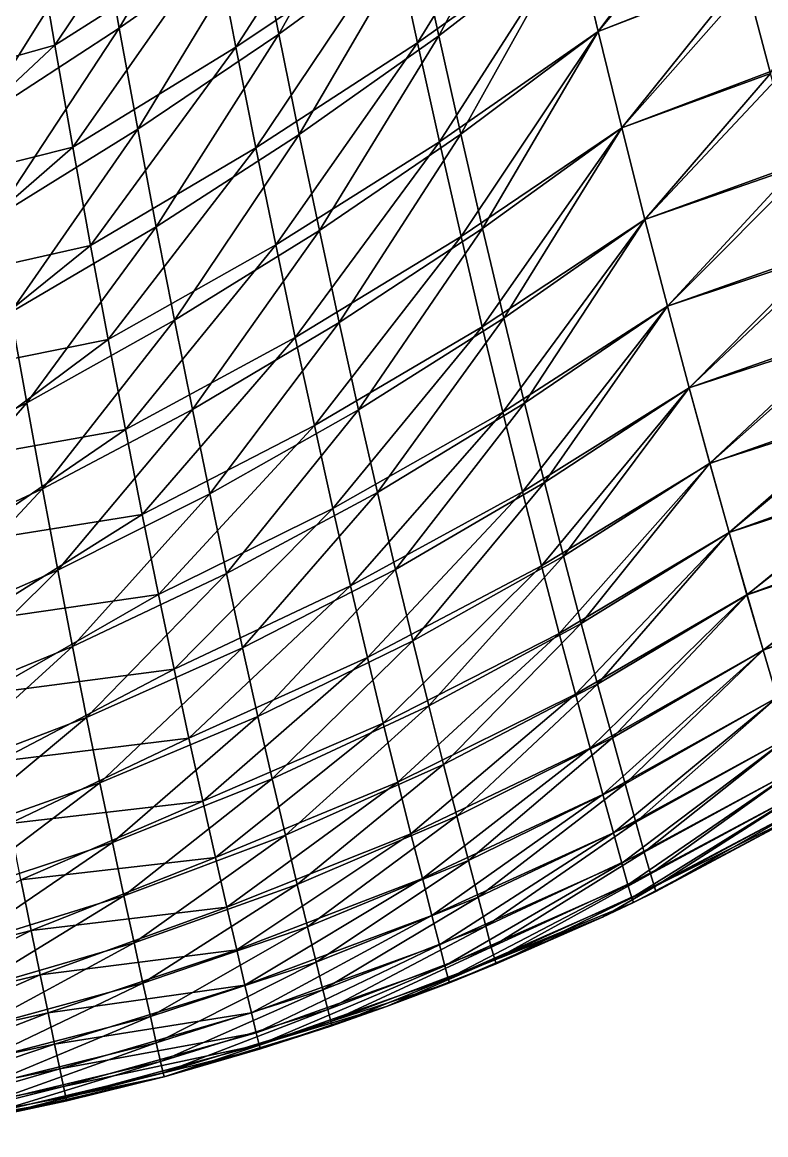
# Model space of a CAD drawing. Header units: metres. Extents: x 0 to 2.08, y -0.12 to 5.68.
# Drawn here: x 1.9728 to 2.0103, y -0.1185 to -0.0625 of the extents above; entities that cross this region are included whole.
import ezdxf

# ---------------------------------------------------------------- set-up
doc = ezdxf.new("R2010")
doc.units = ezdxf.units.M
doc.header["$LTSCALE"] = 65.185185
for name, color, linetype in [('21', 7, 'CONTINUOUS'), ('54', 7, 'CONTINUOUS'), ('55', 7, 'CONTINUOUS')]:
    doc.layers.add(name, color=color, linetype=linetype)

msp = doc.modelspace()

# ---------------------------------------------------------------- linework, layer by layer
at = {"layer": '21', "color": 2, "linetype": 'CONTINUOUS'}
for points in [[(2.012538, -0.102093, -3.221316), (2.004742, -0.106264, -0.051317), (2.003606, -0.106818, -3.221316), (2.012538, -0.102093, -3.221316)], [(2.012539, -0.102093, -0.051317), (2.004742, -0.106264, -0.051317), (2.012538, -0.102093, -3.221316), (2.012539, -0.102093, -0.051317)], [(2.004742, -0.106264, -0.051317), (2.002046, -0.107557, -0.051317), (2.003606, -0.106818, -3.221316), (2.004742, -0.106264, -0.051317)], [(2.003606, -0.106818, -3.221316), (2.002046, -0.107557, -0.051317), (2.002046, -0.107557, -3.221316), (2.003606, -0.106818, -3.221316)], [(2.002046, -0.107557, -3.221316), (1.996689, -0.109915, -0.051317), (1.994345, -0.110861, -3.221316), (2.002046, -0.107557, -3.221316)], [(2.002046, -0.107557, -0.051317), (1.996689, -0.109915, -0.051317), (2.002046, -0.107557, -3.221316), (2.002046, -0.107557, -0.051317)], [(1.996689, -0.109915, -0.051317), (1.991166, -0.112063, -0.051317), (1.994345, -0.110861, -3.221316), (1.996689, -0.109915, -0.051317)], [(1.994345, -0.110861, -3.221316), (1.991166, -0.112063, -0.051317), (1.991166, -0.112063, -3.221316), (1.994345, -0.110861, -3.221316)], [(1.991166, -0.112063, -3.221316), (1.988414, -0.113031, -0.051317), (1.984808, -0.1142, -3.221316), (1.991166, -0.112063, -3.221316)], [(1.991166, -0.112063, -0.051317), (1.988414, -0.113031, -0.051317), (1.991166, -0.112063, -3.221316), (1.991166, -0.112063, -0.051317)], [(1.988414, -0.113031, -0.051317), (1.979953, -0.115599, -0.051317), (1.984808, -0.1142, -3.221316), (1.988414, -0.113031, -0.051317)], [(1.984808, -0.1142, -3.221316), (1.979953, -0.115599, -0.051317), (1.979935, -0.115604, -3.221316), (1.984808, -0.1142, -3.221316)], [(1.979953, -0.115599, -0.051317), (1.971343, -0.117607, -0.051317), (1.979935, -0.115604, -3.221316), (1.979953, -0.115599, -0.051317)], [(1.979935, -0.115604, -3.221316), (1.971343, -0.117607, -0.051317), (1.975048, -0.116816, -3.221316), (1.979935, -0.115604, -3.221316)], [(1.975048, -0.116816, -3.221316), (1.971343, -0.117607, -0.051317), (1.968438, -0.118152, -3.221316), (1.975048, -0.116816, -3.221316)]]:
    msp.add_3dface(points, dxfattribs=at)
at = {"layer": '54', "color": 2, "linetype": 'CONTINUOUS'}
for points in [[(1.976758, -0.057488, 0.064366), (1.977697, -0.062753, 0.06003), (1.98367, -0.052455, 0.065312), (1.976758, -0.057488, 0.064366)], [(1.98367, -0.052455, 0.065312), (1.977697, -0.062753, 0.06003), (1.984703, -0.057838, 0.061086), (1.98367, -0.052455, 0.065312)], [(1.984703, -0.057838, 0.061086), (1.985736, -0.063059, 0.056554), (1.991545, -0.052654, 0.061689), (1.984703, -0.057838, 0.061086)], [(1.991545, -0.052654, 0.061689), (1.985736, -0.063059, 0.056554), (1.992673, -0.057977, 0.057264), (1.991545, -0.052654, 0.061689)], [(1.992673, -0.057977, 0.057264), (1.993797, -0.063129, 0.052519), (1.999416, -0.052633, 0.057526), (1.992673, -0.057977, 0.057264)], [(1.999416, -0.052633, 0.057526), (1.993797, -0.063129, 0.052519), (2.000631, -0.057869, 0.052885), (1.999416, -0.052633, 0.057526)], [(2.009203, -0.060058, 0.045265), (2.010513, -0.065037, 0.039659), (2.015674, -0.054319, 0.044985), (2.009203, -0.060058, 0.045265)], [(2.000631, -0.057869, 0.052885), (2.001838, -0.062922, 0.04791), (2.007871, -0.054854, 0.050497), (2.000631, -0.057869, 0.052885)], [(2.007871, -0.054854, 0.050497), (2.001838, -0.062922, 0.04791), (2.009203, -0.060058, 0.045265), (2.007871, -0.054854, 0.050497)], [(1.969716, -0.062264, 0.062947), (1.970557, -0.067385, 0.058513), (1.976758, -0.057488, 0.064366), (1.969716, -0.062264, 0.062947)], [(1.976758, -0.057488, 0.064366), (1.970557, -0.067385, 0.058513), (1.977697, -0.062753, 0.06003), (1.976758, -0.057488, 0.064366)], [(1.977697, -0.062753, 0.06003), (1.978633, -0.067848, 0.055404), (1.984703, -0.057838, 0.061086), (1.977697, -0.062753, 0.06003)], [(1.984703, -0.057838, 0.061086), (1.978633, -0.067848, 0.055404), (1.985736, -0.063059, 0.056554), (1.984703, -0.057838, 0.061086)], [(1.985736, -0.063059, 0.056554), (1.986765, -0.068102, 0.051719), (1.992673, -0.057977, 0.057264), (1.985736, -0.063059, 0.056554)], [(1.992673, -0.057977, 0.057264), (1.986765, -0.068102, 0.051719), (1.993797, -0.063129, 0.052519), (1.992673, -0.057977, 0.057264)], [(1.993797, -0.063129, 0.052519), (1.994911, -0.068092, 0.047455), (2.000631, -0.057869, 0.052885), (1.993797, -0.063129, 0.052519)], [(2.000631, -0.057869, 0.052885), (1.994911, -0.068092, 0.047455), (2.001838, -0.062922, 0.04791), (2.000631, -0.057869, 0.052885)], [(2.001838, -0.062922, 0.04791), (2.003027, -0.067771, 0.042601), (2.009203, -0.060058, 0.045265), (2.001838, -0.062922, 0.04791)], [(2.009203, -0.060058, 0.045265), (2.003027, -0.067771, 0.042601), (2.010513, -0.065037, 0.039659), (2.009203, -0.060058, 0.045265)], [(1.970557, -0.067385, 0.058513), (1.971393, -0.072329, 0.053808), (1.977697, -0.062753, 0.06003), (1.970557, -0.067385, 0.058513)], [(1.977697, -0.062753, 0.06003), (1.971393, -0.072329, 0.053808), (1.978633, -0.067848, 0.055404), (1.977697, -0.062753, 0.06003)], [(1.978633, -0.067848, 0.055404), (1.979562, -0.072758, 0.050493), (1.985736, -0.063059, 0.056554), (1.978633, -0.067848, 0.055404)], [(1.985736, -0.063059, 0.056554), (1.979562, -0.072758, 0.050493), (1.986765, -0.068102, 0.051719), (1.985736, -0.063059, 0.056554)], [(1.986765, -0.068102, 0.051719), (1.987782, -0.072951, 0.046582), (1.993797, -0.063129, 0.052519), (1.986765, -0.068102, 0.051719)], [(1.993797, -0.063129, 0.052519), (1.987782, -0.072951, 0.046582), (1.994911, -0.068092, 0.047455), (1.993797, -0.063129, 0.052519)], [(1.994911, -0.068092, 0.047455), (1.996008, -0.072846, 0.042074), (2.001838, -0.062922, 0.04791), (1.994911, -0.068092, 0.047455)], [(2.001838, -0.062922, 0.04791), (1.996008, -0.072846, 0.042074), (2.003027, -0.067771, 0.042601), (2.001838, -0.062922, 0.04791)], [(2.003027, -0.067771, 0.042601), (2.004192, -0.072394, 0.03696), (2.010513, -0.065037, 0.039659), (2.003027, -0.067771, 0.042601)], [(2.010513, -0.065037, 0.039659), (2.004192, -0.072394, 0.03696), (2.01179, -0.069763, 0.03368), (2.010513, -0.065037, 0.039659)], [(1.996008, -0.072846, 0.042074), (1.997082, -0.077372, 0.036379), (2.003027, -0.067771, 0.042601), (1.996008, -0.072846, 0.042074)], [(2.003027, -0.067771, 0.042601), (1.997082, -0.077372, 0.036379), (2.004192, -0.072394, 0.03696), (2.003027, -0.067771, 0.042601)], [(1.971393, -0.072329, 0.053808), (1.972219, -0.077083, 0.048838), (1.978633, -0.067848, 0.055404), (1.971393, -0.072329, 0.053808)], [(1.978633, -0.067848, 0.055404), (1.972219, -0.077083, 0.048838), (1.979562, -0.072758, 0.050493), (1.978633, -0.067848, 0.055404)], [(1.979562, -0.072758, 0.050493), (1.980479, -0.077469, 0.0453), (1.986765, -0.068102, 0.051719), (1.979562, -0.072758, 0.050493)], [(1.986765, -0.068102, 0.051719), (1.980479, -0.077469, 0.0453), (1.987782, -0.072951, 0.046582), (1.986765, -0.068102, 0.051719)], [(1.987782, -0.072951, 0.046582), (1.988783, -0.077586, 0.041147), (1.994911, -0.068092, 0.047455), (1.987782, -0.072951, 0.046582)], [(1.994911, -0.068092, 0.047455), (1.988783, -0.077586, 0.041147), (1.996008, -0.072846, 0.042074), (1.994911, -0.068092, 0.047455)], [(2.004192, -0.072394, 0.03696), (2.005325, -0.07677, 0.030991), (2.01179, -0.069763, 0.03368), (2.004192, -0.072394, 0.03696)], [(2.01179, -0.069763, 0.03368), (2.005325, -0.07677, 0.030991), (2.013026, -0.07421, 0.027336), (2.01179, -0.069763, 0.03368)], [(1.972219, -0.077083, 0.048838), (1.973031, -0.081633, 0.043607), (1.979562, -0.072758, 0.050493), (1.972219, -0.077083, 0.048838)], [(1.979562, -0.072758, 0.050493), (1.973031, -0.081633, 0.043607), (1.980479, -0.077469, 0.0453), (1.979562, -0.072758, 0.050493)], [(1.988783, -0.077586, 0.041147), (1.989759, -0.081991, 0.035417), (1.996008, -0.072846, 0.042074), (1.988783, -0.077586, 0.041147)], [(1.996008, -0.072846, 0.042074), (1.989759, -0.081991, 0.035417), (1.997082, -0.077372, 0.036379), (1.996008, -0.072846, 0.042074)], [(1.997082, -0.077372, 0.036379), (1.998124, -0.081648, 0.030374), (2.004192, -0.072394, 0.03696), (1.997082, -0.077372, 0.036379)], [(2.004192, -0.072394, 0.03696), (1.998124, -0.081648, 0.030374), (2.005325, -0.07677, 0.030991), (2.004192, -0.072394, 0.03696)], [(1.980479, -0.077469, 0.0453), (1.981377, -0.081963, 0.03983), (1.987782, -0.072951, 0.046582), (1.980479, -0.077469, 0.0453)], [(1.987782, -0.072951, 0.046582), (1.981377, -0.081963, 0.03983), (1.988783, -0.077586, 0.041147), (1.987782, -0.072951, 0.046582)], [(2.005325, -0.07677, 0.030991), (2.006417, -0.080874, 0.024702), (2.013026, -0.07421, 0.027336), (2.005325, -0.07677, 0.030991)], [(2.013026, -0.07421, 0.027336), (2.006417, -0.080874, 0.024702), (2.014209, -0.078348, 0.020642), (2.013026, -0.07421, 0.027336)], [(1.998124, -0.081648, 0.030374), (1.999128, -0.085652, 0.024067), (2.005325, -0.07677, 0.030991), (1.998124, -0.081648, 0.030374)], [(2.005325, -0.07677, 0.030991), (1.999128, -0.085652, 0.024067), (2.006417, -0.080874, 0.024702), (2.005325, -0.07677, 0.030991)], [(1.972219, -0.077083, 0.048838), (1.965468, -0.08542, 0.041508), (1.973031, -0.081633, 0.043607), (1.972219, -0.077083, 0.048838)], [(1.989759, -0.081991, 0.035417), (1.990706, -0.086145, 0.029398), (1.997082, -0.077372, 0.036379), (1.989759, -0.081991, 0.035417)], [(1.997082, -0.077372, 0.036379), (1.990706, -0.086145, 0.029398), (1.998124, -0.081648, 0.030374), (1.997082, -0.077372, 0.036379)], [(1.973031, -0.081633, 0.043607), (1.973824, -0.085963, 0.03812), (1.980479, -0.077469, 0.0453), (1.973031, -0.081633, 0.043607)], [(1.980479, -0.077469, 0.0453), (1.973824, -0.085963, 0.03812), (1.981377, -0.081963, 0.03983), (1.980479, -0.077469, 0.0453)], [(1.981377, -0.081963, 0.03983), (1.982253, -0.086225, 0.034086), (1.988783, -0.077586, 0.041147), (1.981377, -0.081963, 0.03983)], [(1.988783, -0.077586, 0.041147), (1.982253, -0.086225, 0.034086), (1.989759, -0.081991, 0.035417), (1.988783, -0.077586, 0.041147)], [(2.006417, -0.080874, 0.024702), (2.007457, -0.084682, 0.018109), (2.014209, -0.078348, 0.020642), (2.006417, -0.080874, 0.024702)], [(2.014209, -0.078348, 0.020642), (2.007457, -0.084682, 0.018109), (2.015323, -0.082148, 0.013615), (2.014209, -0.078348, 0.020642)], [(1.999128, -0.085652, 0.024067), (2.000084, -0.089363, 0.017474), (2.006417, -0.080874, 0.024702), (1.999128, -0.085652, 0.024067)], [(2.006417, -0.080874, 0.024702), (2.000084, -0.089363, 0.017474), (2.007457, -0.084682, 0.018109), (2.006417, -0.080874, 0.024702)], [(1.965468, -0.08542, 0.041508), (1.966153, -0.089564, 0.036025), (1.973031, -0.081633, 0.043607), (1.965468, -0.08542, 0.041508)], [(1.973031, -0.081633, 0.043607), (1.966153, -0.089564, 0.036025), (1.973824, -0.085963, 0.03812), (1.973031, -0.081633, 0.043607)], [(1.990706, -0.086145, 0.029398), (1.991617, -0.090029, 0.023098), (1.998124, -0.081648, 0.030374), (1.990706, -0.086145, 0.029398)], [(1.998124, -0.081648, 0.030374), (1.991617, -0.090029, 0.023098), (1.999128, -0.085652, 0.024067), (1.998124, -0.081648, 0.030374)], [(1.973824, -0.085963, 0.03812), (1.974595, -0.09006, 0.032383), (1.981377, -0.081963, 0.03983), (1.973824, -0.085963, 0.03812)], [(1.981377, -0.081963, 0.03983), (1.974595, -0.09006, 0.032383), (1.982253, -0.086225, 0.034086), (1.981377, -0.081963, 0.03983)], [(1.982253, -0.086225, 0.034086), (1.9831, -0.090236, 0.028075), (1.989759, -0.081991, 0.035417), (1.982253, -0.086225, 0.034086)], [(1.989759, -0.081991, 0.035417), (1.9831, -0.090236, 0.028075), (1.990706, -0.086145, 0.029398), (1.989759, -0.081991, 0.035417)], [(2.007457, -0.084682, 0.018109), (2.008435, -0.08817, 0.011228), (2.015323, -0.082148, 0.013615), (2.007457, -0.084682, 0.018109)], [(2.015323, -0.082148, 0.013615), (2.008435, -0.08817, 0.011228), (2.016353, -0.085584, 0.006278), (2.015323, -0.082148, 0.013615)], [(2.000084, -0.089363, 0.017474), (2.000981, -0.092757, 0.01061), (2.007457, -0.084682, 0.018109), (2.000084, -0.089363, 0.017474)], [(2.007457, -0.084682, 0.018109), (2.000981, -0.092757, 0.01061), (2.008435, -0.08817, 0.011228), (2.007457, -0.084682, 0.018109)], [(1.991617, -0.090029, 0.023098), (1.992483, -0.093622, 0.016531), (1.999128, -0.085652, 0.024067), (1.991617, -0.090029, 0.023098)], [(1.999128, -0.085652, 0.024067), (1.992483, -0.093622, 0.016531), (2.000084, -0.089363, 0.017474), (1.999128, -0.085652, 0.024067)], [(2.008435, -0.08817, 0.011228), (2.009336, -0.091315, 0.004079), (2.016353, -0.085584, 0.006278), (2.008435, -0.08817, 0.011228)], [(2.016353, -0.085584, 0.006278), (2.009336, -0.091315, 0.004079), (2.017284, -0.088627, -0.001347), (2.016353, -0.085584, 0.006278)], [(1.966153, -0.089564, 0.036025), (1.966815, -0.093475, 0.030317), (1.973824, -0.085963, 0.03812), (1.966153, -0.089564, 0.036025)], [(1.973824, -0.085963, 0.03812), (1.966815, -0.093475, 0.030317), (1.974595, -0.09006, 0.032383), (1.973824, -0.085963, 0.03812)], [(1.974595, -0.09006, 0.032383), (1.975338, -0.093907, 0.026403), (1.982253, -0.086225, 0.034086), (1.974595, -0.09006, 0.032383)], [(1.982253, -0.086225, 0.034086), (1.975338, -0.093907, 0.026403), (1.9831, -0.090236, 0.028075), (1.982253, -0.086225, 0.034086)], [(1.9831, -0.090236, 0.028075), (1.983913, -0.093979, 0.021805), (1.990706, -0.086145, 0.029398), (1.9831, -0.090236, 0.028075)], [(1.990706, -0.086145, 0.029398), (1.983913, -0.093979, 0.021805), (1.991617, -0.090029, 0.023098), (1.990706, -0.086145, 0.029398)], [(2.000981, -0.092757, 0.01061), (2.001807, -0.095814, 0.003494), (2.008435, -0.08817, 0.011228), (2.000981, -0.092757, 0.01061)], [(2.008435, -0.08817, 0.011228), (2.001807, -0.095814, 0.003494), (2.009336, -0.091315, 0.004079), (2.008435, -0.08817, 0.011228)], [(2.009336, -0.091315, 0.004079), (2.010146, -0.094095, -0.00332), (2.017284, -0.088627, -0.001347), (2.009336, -0.091315, 0.004079)], [(2.017284, -0.088627, -0.001347), (2.010146, -0.094095, -0.00332), (2.018096, -0.091253, -0.009236), (2.017284, -0.088627, -0.001347)], [(1.992483, -0.093622, 0.016531), (1.993294, -0.096903, 0.009712), (2.000084, -0.089363, 0.017474), (1.992483, -0.093622, 0.016531)], [(2.000084, -0.089363, 0.017474), (1.993294, -0.096903, 0.009712), (2.000981, -0.092757, 0.01061), (2.000084, -0.089363, 0.017474)], [(1.966815, -0.093475, 0.030317), (1.967451, -0.097138, 0.02439), (1.974595, -0.09006, 0.032383), (1.966815, -0.093475, 0.030317)], [(1.974595, -0.09006, 0.032383), (1.967451, -0.097138, 0.02439), (1.975338, -0.093907, 0.026403), (1.974595, -0.09006, 0.032383)], [(1.975338, -0.093907, 0.026403), (1.976049, -0.097488, 0.020188), (1.9831, -0.090236, 0.028075), (1.975338, -0.093907, 0.026403)], [(1.9831, -0.090236, 0.028075), (1.976049, -0.097488, 0.020188), (1.983913, -0.093979, 0.021805), (1.9831, -0.090236, 0.028075)], [(1.983913, -0.093979, 0.021805), (1.984684, -0.097435, 0.01529), (1.991617, -0.090029, 0.023098), (1.983913, -0.093979, 0.021805)], [(1.991617, -0.090029, 0.023098), (1.984684, -0.097435, 0.01529), (1.992483, -0.093622, 0.016531), (1.991617, -0.090029, 0.023098)], [(2.001807, -0.095814, 0.003494), (2.00255, -0.098514, -0.003855), (2.009336, -0.091315, 0.004079), (2.001807, -0.095814, 0.003494)], [(2.009336, -0.091315, 0.004079), (2.00255, -0.098514, -0.003855), (2.010146, -0.094095, -0.00332), (2.009336, -0.091315, 0.004079)], [(2.010146, -0.094095, -0.00332), (2.01085, -0.096489, -0.010945), (2.018096, -0.091253, -0.009236), (2.010146, -0.094095, -0.00332)], [(1.993294, -0.096903, 0.009712), (1.994041, -0.099855, 0.00266), (2.000981, -0.092757, 0.01061), (1.993294, -0.096903, 0.009712)], [(2.000981, -0.092757, 0.01061), (1.994041, -0.099855, 0.00266), (2.001807, -0.095814, 0.003494), (2.000981, -0.092757, 0.01061)], [(1.984684, -0.097435, 0.01529), (1.985406, -0.100587, 0.008545), (1.992483, -0.093622, 0.016531), (1.984684, -0.097435, 0.01529)], [(1.992483, -0.093622, 0.016531), (1.985406, -0.100587, 0.008545), (1.993294, -0.096903, 0.009712), (1.992483, -0.093622, 0.016531)], [(1.967451, -0.097138, 0.02439), (1.968057, -0.100539, 0.018254), (1.975338, -0.093907, 0.026403), (1.967451, -0.097138, 0.02439)], [(1.975338, -0.093907, 0.026403), (1.968057, -0.100539, 0.018254), (1.976049, -0.097488, 0.020188), (1.975338, -0.093907, 0.026403)], [(1.976049, -0.097488, 0.020188), (1.976721, -0.100789, 0.013751), (1.983913, -0.093979, 0.021805), (1.976049, -0.097488, 0.020188)], [(1.983913, -0.093979, 0.021805), (1.976721, -0.100789, 0.013751), (1.984684, -0.097435, 0.01529), (1.983913, -0.093979, 0.021805)], [(2.00255, -0.098514, -0.003855), (2.003196, -0.100837, -0.011416), (2.010146, -0.094095, -0.00332), (2.00255, -0.098514, -0.003855)], [(2.010146, -0.094095, -0.00332), (2.003196, -0.100837, -0.011416), (2.01085, -0.096489, -0.010945), (2.010146, -0.094095, -0.00332)], [(1.994041, -0.099855, 0.00266), (1.994712, -0.102459, -0.004608), (2.001807, -0.095814, 0.003494), (1.994041, -0.099855, 0.00266)], [(2.001807, -0.095814, 0.003494), (1.994712, -0.102459, -0.004608), (2.00255, -0.098514, -0.003855), (2.001807, -0.095814, 0.003494)], [(1.985406, -0.100587, 0.008545), (1.986069, -0.103418, 0.001586), (1.993294, -0.096903, 0.009712), (1.985406, -0.100587, 0.008545)], [(1.993294, -0.096903, 0.009712), (1.986069, -0.103418, 0.001586), (1.994041, -0.099855, 0.00266), (1.993294, -0.096903, 0.009712)], [(2.003196, -0.100837, -0.011416), (2.003733, -0.102764, -0.019166), (2.01085, -0.096489, -0.010945), (2.003196, -0.100837, -0.011416)], [(2.01085, -0.096489, -0.010945), (2.003733, -0.102764, -0.019166), (2.011437, -0.098478, -0.018773), (2.01085, -0.096489, -0.010945)], [(1.968057, -0.100539, 0.018254), (1.968627, -0.103667, 0.011922), (1.976049, -0.097488, 0.020188), (1.968057, -0.100539, 0.018254)], [(1.976049, -0.097488, 0.020188), (1.968627, -0.103667, 0.011922), (1.976721, -0.100789, 0.013751), (1.976049, -0.097488, 0.020188)], [(1.976721, -0.100789, 0.013751), (1.977349, -0.103793, 0.007106), (1.984684, -0.097435, 0.01529), (1.976721, -0.100789, 0.013751)], [(1.984684, -0.097435, 0.01529), (1.977349, -0.103793, 0.007106), (1.985406, -0.100587, 0.008545), (1.984684, -0.097435, 0.01529)], [(1.994712, -0.102459, -0.004608), (1.995295, -0.104697, -0.012071), (2.00255, -0.098514, -0.003855), (1.994712, -0.102459, -0.004608)], [(2.00255, -0.098514, -0.003855), (1.995295, -0.104697, -0.012071), (2.003196, -0.100837, -0.011416), (2.00255, -0.098514, -0.003855)], [(2.003733, -0.102764, -0.019166), (2.004158, -0.104281, -0.027071), (2.011437, -0.098478, -0.018773), (2.003733, -0.102764, -0.019166)], [(2.011437, -0.098478, -0.018773), (2.004158, -0.104281, -0.027071), (2.0119, -0.100044, -0.026767), (2.011437, -0.098478, -0.018773)], [(1.986069, -0.103418, 0.001586), (1.986664, -0.105911, -0.00557), (1.994041, -0.099855, 0.00266), (1.986069, -0.103418, 0.001586)], [(1.994041, -0.099855, 0.00266), (1.986664, -0.105911, -0.00557), (1.994712, -0.102459, -0.004608), (1.994041, -0.099855, 0.00266)], [(2.004158, -0.104281, -0.027071), (2.00447, -0.105374, -0.035092), (2.0119, -0.100044, -0.026767), (2.004158, -0.104281, -0.027071)], [(2.0119, -0.100044, -0.026767), (2.00447, -0.105374, -0.035092), (2.012241, -0.101173, -0.034884), (2.0119, -0.100044, -0.026767)], [(1.968627, -0.103667, 0.011922), (1.969158, -0.106507, 0.005406), (1.976721, -0.100789, 0.013751), (1.968627, -0.103667, 0.011922)], [(1.976721, -0.100789, 0.013751), (1.969158, -0.106507, 0.005406), (1.977349, -0.103793, 0.007106), (1.976721, -0.100789, 0.013751)], [(1.977349, -0.103793, 0.007106), (1.977925, -0.106487, 0.00027), (1.985406, -0.100587, 0.008545), (1.977349, -0.103793, 0.007106)], [(1.985406, -0.100587, 0.008545), (1.977925, -0.106487, 0.00027), (1.986069, -0.103418, 0.001586), (1.985406, -0.100587, 0.008545)], [(1.995295, -0.104697, -0.012071), (1.99578, -0.106552, -0.019709), (2.003196, -0.100837, -0.011416), (1.995295, -0.104697, -0.012071)], [(2.003196, -0.100837, -0.011416), (1.99578, -0.106552, -0.019709), (2.003733, -0.102764, -0.019166), (2.003196, -0.100837, -0.011416)], [(2.00447, -0.105374, -0.035092), (2.004665, -0.106034, -0.043187), (2.012241, -0.101173, -0.034884), (2.00447, -0.105374, -0.035092)], [(2.012241, -0.101173, -0.034884), (2.004665, -0.106034, -0.043187), (2.012454, -0.101855, -0.043082), (2.012241, -0.101173, -0.034884)], [(2.004665, -0.106034, -0.043187), (2.004742, -0.106264, -0.051317), (2.012454, -0.101855, -0.043082), (2.004665, -0.106034, -0.043187)], [(2.004742, -0.106264, -0.051317), (2.012539, -0.102093, -0.051317), (2.012454, -0.101855, -0.043082), (2.004742, -0.106264, -0.051317)], [(1.986664, -0.105911, -0.00557), (1.987181, -0.108051, -0.012904), (1.994712, -0.102459, -0.004608), (1.986664, -0.105911, -0.00557)], [(1.994712, -0.102459, -0.004608), (1.987181, -0.108051, -0.012904), (1.995295, -0.104697, -0.012071), (1.994712, -0.102459, -0.004608)], [(1.99578, -0.106552, -0.019709), (1.996164, -0.10801, -0.027489), (2.003733, -0.102764, -0.019166), (1.99578, -0.106552, -0.019709)], [(2.003733, -0.102764, -0.019166), (1.996164, -0.10801, -0.027489), (2.004158, -0.104281, -0.027071), (2.003733, -0.102764, -0.019166)], [(1.977925, -0.106487, 0.00027), (1.978441, -0.108856, -0.006742), (1.986069, -0.103418, 0.001586), (1.977925, -0.106487, 0.00027)], [(1.986069, -0.103418, 0.001586), (1.978441, -0.108856, -0.006742), (1.986664, -0.105911, -0.00557), (1.986069, -0.103418, 0.001586)], [(1.969158, -0.106507, 0.005406), (1.969643, -0.109049, -0.001278), (1.977349, -0.103793, 0.007106), (1.969158, -0.106507, 0.005406)], [(1.977349, -0.103793, 0.007106), (1.969643, -0.109049, -0.001278), (1.977925, -0.106487, 0.00027), (1.977349, -0.103793, 0.007106)], [(1.996164, -0.10801, -0.027489), (1.996445, -0.109061, -0.035375), (2.004158, -0.104281, -0.027071), (1.996164, -0.10801, -0.027489)], [(2.004158, -0.104281, -0.027071), (1.996445, -0.109061, -0.035375), (2.00447, -0.105374, -0.035092), (2.004158, -0.104281, -0.027071)], [(1.987181, -0.108051, -0.012904), (1.987611, -0.109823, -0.020395), (1.995295, -0.104697, -0.012071), (1.987181, -0.108051, -0.012904)], [(1.995295, -0.104697, -0.012071), (1.987611, -0.109823, -0.020395), (1.99578, -0.106552, -0.019709), (1.995295, -0.104697, -0.012071)], [(1.996445, -0.109061, -0.035375), (1.99662, -0.109695, -0.04333), (2.00447, -0.105374, -0.035092), (1.996445, -0.109061, -0.035375)], [(2.00447, -0.105374, -0.035092), (1.99662, -0.109695, -0.04333), (2.004665, -0.106034, -0.043187), (2.00447, -0.105374, -0.035092)], [(1.978441, -0.108856, -0.006742), (1.978889, -0.110886, -0.013913), (1.986664, -0.105911, -0.00557), (1.978441, -0.108856, -0.006742)], [(1.986664, -0.105911, -0.00557), (1.978889, -0.110886, -0.013913), (1.987181, -0.108051, -0.012904), (1.986664, -0.105911, -0.00557)], [(1.969643, -0.109049, -0.001278), (1.970077, -0.11128, -0.008117), (1.977925, -0.106487, 0.00027), (1.969643, -0.109049, -0.001278)], [(1.977925, -0.106487, 0.00027), (1.970077, -0.11128, -0.008117), (1.978441, -0.108856, -0.006742), (1.977925, -0.106487, 0.00027)], [(1.99662, -0.109695, -0.04333), (1.996689, -0.109915, -0.051317), (2.004665, -0.106034, -0.043187), (1.99662, -0.109695, -0.04333)], [(1.996689, -0.109915, -0.051317), (2.002046, -0.107557, -0.051317), (2.004665, -0.106034, -0.043187), (1.996689, -0.109915, -0.051317)], [(2.002046, -0.107557, -0.051317), (2.004742, -0.106264, -0.051317), (2.004665, -0.106034, -0.043187), (2.002046, -0.107557, -0.051317)], [(1.987611, -0.109823, -0.020395), (1.987951, -0.111215, -0.028015), (1.99578, -0.106552, -0.019709), (1.987611, -0.109823, -0.020395)], [(1.99578, -0.106552, -0.019709), (1.987951, -0.111215, -0.028015), (1.996164, -0.10801, -0.027489), (1.99578, -0.106552, -0.019709)], [(1.978889, -0.110886, -0.013913), (1.979261, -0.112565, -0.021224), (1.987181, -0.108051, -0.012904), (1.978889, -0.110886, -0.013913)], [(1.987181, -0.108051, -0.012904), (1.979261, -0.112565, -0.021224), (1.987611, -0.109823, -0.020395), (1.987181, -0.108051, -0.012904)], [(1.987951, -0.111215, -0.028015), (1.988199, -0.112217, -0.035732), (1.996164, -0.10801, -0.027489), (1.987951, -0.111215, -0.028015)], [(1.996164, -0.10801, -0.027489), (1.988199, -0.112217, -0.035732), (1.996445, -0.109061, -0.035375), (1.996164, -0.10801, -0.027489)], [(1.970077, -0.11128, -0.008117), (1.970453, -0.113189, -0.015094), (1.978441, -0.108856, -0.006742), (1.970077, -0.11128, -0.008117)], [(1.978441, -0.108856, -0.006742), (1.970453, -0.113189, -0.015094), (1.978889, -0.110886, -0.013913), (1.978441, -0.108856, -0.006742)], [(1.988199, -0.112217, -0.035732), (1.988354, -0.112822, -0.04351), (1.996445, -0.109061, -0.035375), (1.988199, -0.112217, -0.035732)], [(1.996445, -0.109061, -0.035375), (1.988354, -0.112822, -0.04351), (1.99662, -0.109695, -0.04333), (1.996445, -0.109061, -0.035375)], [(1.979261, -0.112565, -0.021224), (1.979554, -0.113882, -0.02865), (1.987611, -0.109823, -0.020395), (1.979261, -0.112565, -0.021224)], [(1.987611, -0.109823, -0.020395), (1.979554, -0.113882, -0.02865), (1.987951, -0.111215, -0.028015), (1.987611, -0.109823, -0.020395)], [(1.988354, -0.112822, -0.04351), (1.988414, -0.113031, -0.051317), (1.99662, -0.109695, -0.04333), (1.988354, -0.112822, -0.04351)], [(1.988414, -0.113031, -0.051317), (1.991166, -0.112063, -0.051317), (1.99662, -0.109695, -0.04333), (1.988414, -0.113031, -0.051317)], [(1.991166, -0.112063, -0.051317), (1.996689, -0.109915, -0.051317), (1.99662, -0.109695, -0.04333), (1.991166, -0.112063, -0.051317)], [(1.970453, -0.113189, -0.015094), (1.970765, -0.114765, -0.022192), (1.978889, -0.110886, -0.013913), (1.970453, -0.113189, -0.015094)], [(1.978889, -0.110886, -0.013913), (1.970765, -0.114765, -0.022192), (1.979261, -0.112565, -0.021224), (1.978889, -0.110886, -0.013913)], [(1.979554, -0.113882, -0.02865), (1.979769, -0.11483, -0.036161), (1.987951, -0.111215, -0.028015), (1.979554, -0.113882, -0.02865)], [(1.987951, -0.111215, -0.028015), (1.979769, -0.11483, -0.036161), (1.988199, -0.112217, -0.035732), (1.987951, -0.111215, -0.028015)], [(1.970765, -0.114765, -0.022192), (1.97101, -0.116, -0.02939), (1.979261, -0.112565, -0.021224), (1.970765, -0.114765, -0.022192)], [(1.979261, -0.112565, -0.021224), (1.97101, -0.116, -0.02939), (1.979554, -0.113882, -0.02865), (1.979261, -0.112565, -0.021224)], [(1.979769, -0.11483, -0.036161), (1.979902, -0.115402, -0.043727), (1.988199, -0.112217, -0.035732), (1.979769, -0.11483, -0.036161)], [(1.988199, -0.112217, -0.035732), (1.979902, -0.115402, -0.043727), (1.988354, -0.112822, -0.04351), (1.988199, -0.112217, -0.035732)], [(1.979902, -0.115402, -0.043727), (1.979953, -0.115599, -0.051317), (1.988354, -0.112822, -0.04351), (1.979902, -0.115402, -0.043727)], [(1.979953, -0.115599, -0.051317), (1.988414, -0.113031, -0.051317), (1.988354, -0.112822, -0.04351), (1.979953, -0.115599, -0.051317)], [(1.97101, -0.116, -0.02939), (1.971189, -0.116887, -0.03666), (1.979554, -0.113882, -0.02865), (1.97101, -0.116, -0.02939)], [(1.979554, -0.113882, -0.02865), (1.971189, -0.116887, -0.03666), (1.979769, -0.11483, -0.036161), (1.979554, -0.113882, -0.02865)], [(1.971189, -0.116887, -0.03666), (1.971301, -0.117423, -0.043978), (1.979769, -0.11483, -0.036161), (1.971189, -0.116887, -0.03666)], [(1.979769, -0.11483, -0.036161), (1.971301, -0.117423, -0.043978), (1.979902, -0.115402, -0.043727), (1.979769, -0.11483, -0.036161)], [(1.971301, -0.117423, -0.043978), (1.971343, -0.117607, -0.051317), (1.979902, -0.115402, -0.043727), (1.971301, -0.117423, -0.043978)], [(1.971343, -0.117607, -0.051317), (1.979953, -0.115599, -0.051317), (1.979902, -0.115402, -0.043727), (1.971343, -0.117607, -0.051317)]]:
    msp.add_3dface(points, dxfattribs=at)
at = {"layer": '55', "color": 2, "linetype": 'CONTINUOUS'}
for points in [[(1.992723, -0.063497, -3.325415), (1.991607, -0.058321, -3.330173), (1.999415, -0.052634, -3.330159), (1.992723, -0.063497, -3.325415)], [(2.00063, -0.05787, -3.325518), (1.992723, -0.063497, -3.325415), (1.999415, -0.052634, -3.330159), (2.00063, -0.05787, -3.325518)], [(1.974446, -0.063604, -3.33309), (1.973537, -0.058289, -3.337462), (1.981542, -0.053017, -3.3384), (1.974446, -0.063604, -3.33309)], [(1.982557, -0.058443, -3.334151), (1.974446, -0.063604, -3.33309), (1.981542, -0.053017, -3.3384), (1.982557, -0.058443, -3.334151)], [(1.983573, -0.063704, -3.329595), (1.982557, -0.058443, -3.334151), (1.990487, -0.052973, -3.33461), (1.983573, -0.063704, -3.329595)], [(1.991607, -0.058321, -3.330173), (1.983573, -0.063704, -3.329595), (1.990487, -0.052973, -3.33461), (1.991607, -0.058321, -3.330173)], [(2.011547, -0.064549, -3.311926), (2.010234, -0.059603, -3.317514), (2.017676, -0.053375, -3.316698), (2.011547, -0.064549, -3.311926)], [(2.001836, -0.062923, -3.320543), (2.00063, -0.05787, -3.325518), (2.008897, -0.054433, -3.322729), (2.001836, -0.062923, -3.320543)], [(2.010234, -0.059603, -3.317514), (2.001836, -0.062923, -3.320543), (2.008897, -0.054433, -3.322729), (2.010234, -0.059603, -3.317514)], [(1.965821, -0.066024, -3.333565), (1.965043, -0.06093, -3.337794), (1.973537, -0.058289, -3.337462), (1.965821, -0.066024, -3.333565)], [(1.974446, -0.063604, -3.33309), (1.965821, -0.066024, -3.333565), (1.973537, -0.058289, -3.337462), (1.974446, -0.063604, -3.33309)], [(1.99383, -0.068483, -3.320337), (1.992723, -0.063497, -3.325415), (2.00063, -0.05787, -3.325518), (1.99383, -0.068483, -3.320337)], [(2.001836, -0.062923, -3.320543), (1.99383, -0.068483, -3.320337), (2.00063, -0.05787, -3.325518), (2.001836, -0.062923, -3.320543)], [(1.975353, -0.068745, -3.328429), (1.974446, -0.063604, -3.33309), (1.982557, -0.058443, -3.334151), (1.975353, -0.068745, -3.328429)], [(1.983573, -0.063704, -3.329595), (1.975353, -0.068745, -3.328429), (1.982557, -0.058443, -3.334151), (1.983573, -0.063704, -3.329595)], [(1.984584, -0.068785, -3.324734), (1.983573, -0.063704, -3.329595), (1.991607, -0.058321, -3.330173), (1.984584, -0.068785, -3.324734)], [(1.992723, -0.063497, -3.325415), (1.984584, -0.068785, -3.324734), (1.991607, -0.058321, -3.330173), (1.992723, -0.063497, -3.325415)], [(2.003025, -0.067771, -3.315234), (2.001836, -0.062923, -3.320543), (2.010234, -0.059603, -3.317514), (2.003025, -0.067771, -3.315234)], [(2.011547, -0.064549, -3.311926), (2.003025, -0.067771, -3.315234), (2.010234, -0.059603, -3.317514), (2.011547, -0.064549, -3.311926)], [(1.99492, -0.073258, -3.314942), (1.99383, -0.068483, -3.320337), (2.001836, -0.062923, -3.320543), (1.99492, -0.073258, -3.314942)], [(2.003025, -0.067771, -3.315234), (1.99492, -0.073258, -3.314942), (2.001836, -0.062923, -3.320543), (2.003025, -0.067771, -3.315234)], [(1.966594, -0.070951, -3.32908), (1.965821, -0.066024, -3.333565), (1.974446, -0.063604, -3.33309), (1.966594, -0.070951, -3.32908)], [(1.975353, -0.068745, -3.328429), (1.966594, -0.070951, -3.32908), (1.974446, -0.063604, -3.33309), (1.975353, -0.068745, -3.328429)], [(1.976252, -0.073697, -3.323483), (1.975353, -0.068745, -3.328429), (1.983573, -0.063704, -3.329595), (1.976252, -0.073697, -3.323483)], [(1.984584, -0.068785, -3.324734), (1.976252, -0.073697, -3.323483), (1.983573, -0.063704, -3.329595), (1.984584, -0.068785, -3.324734)], [(1.985584, -0.073669, -3.319572), (1.984584, -0.068785, -3.324734), (1.992723, -0.063497, -3.325415), (1.985584, -0.073669, -3.319572)], [(1.99383, -0.068483, -3.320337), (1.985584, -0.073669, -3.319572), (1.992723, -0.063497, -3.325415), (1.99383, -0.068483, -3.320337)], [(2.00419, -0.072395, -3.309593), (2.003025, -0.067771, -3.315234), (2.011547, -0.064549, -3.311926), (2.00419, -0.072395, -3.309593)], [(2.012828, -0.069245, -3.305967), (2.00419, -0.072395, -3.309593), (2.011547, -0.064549, -3.311926), (2.012828, -0.069245, -3.305967)], [(1.995987, -0.077804, -3.309232), (1.99492, -0.073258, -3.314942), (2.003025, -0.067771, -3.315234), (1.995987, -0.077804, -3.309232)], [(2.00419, -0.072395, -3.309593), (1.995987, -0.077804, -3.309232), (2.003025, -0.067771, -3.315234), (2.00419, -0.072395, -3.309593)], [(1.967359, -0.075698, -3.324344), (1.966594, -0.070951, -3.32908), (1.975353, -0.068745, -3.328429), (1.967359, -0.075698, -3.324344)], [(1.976252, -0.073697, -3.323483), (1.967359, -0.075698, -3.324344), (1.975353, -0.068745, -3.328429), (1.976252, -0.073697, -3.323483)], [(1.977139, -0.078444, -3.318255), (1.976252, -0.073697, -3.323483), (1.984584, -0.068785, -3.324734), (1.977139, -0.078444, -3.318255)], [(1.985584, -0.073669, -3.319572), (1.977139, -0.078444, -3.318255), (1.984584, -0.068785, -3.324734), (1.985584, -0.073669, -3.319572)], [(1.986567, -0.078337, -3.314111), (1.985584, -0.073669, -3.319572), (1.99383, -0.068483, -3.320337), (1.986567, -0.078337, -3.314111)], [(1.99492, -0.073258, -3.314942), (1.986567, -0.078337, -3.314111), (1.99383, -0.068483, -3.320337), (1.99492, -0.073258, -3.314942)], [(2.005323, -0.07677, -3.303624), (2.00419, -0.072395, -3.309593), (2.012828, -0.069245, -3.305967), (2.005323, -0.07677, -3.303624)], [(2.014067, -0.073662, -3.299645), (2.005323, -0.07677, -3.303624), (2.012828, -0.069245, -3.305967), (2.014067, -0.073662, -3.299645)], [(1.997023, -0.082098, -3.303211), (1.995987, -0.077804, -3.309232), (2.00419, -0.072395, -3.309593), (1.997023, -0.082098, -3.303211)], [(2.005323, -0.07677, -3.303624), (1.997023, -0.082098, -3.303211), (2.00419, -0.072395, -3.309593), (2.005323, -0.07677, -3.303624)], [(1.987527, -0.082771, -3.308356), (1.986567, -0.078337, -3.314111), (1.99492, -0.073258, -3.314942), (1.987527, -0.082771, -3.308356)], [(1.995987, -0.077804, -3.309232), (1.987527, -0.082771, -3.308356), (1.99492, -0.073258, -3.314942), (1.995987, -0.077804, -3.309232)], [(1.968112, -0.080255, -3.319361), (1.967359, -0.075698, -3.324344), (1.976252, -0.073697, -3.323483), (1.968112, -0.080255, -3.319361)], [(1.977139, -0.078444, -3.318255), (1.968112, -0.080255, -3.319361), (1.976252, -0.073697, -3.323483), (1.977139, -0.078444, -3.318255)], [(1.978008, -0.082971, -3.312751), (1.977139, -0.078444, -3.318255), (1.985584, -0.073669, -3.319572), (1.978008, -0.082971, -3.312751)], [(1.986567, -0.078337, -3.314111), (1.978008, -0.082971, -3.312751), (1.985584, -0.073669, -3.319572), (1.986567, -0.078337, -3.314111)], [(2.006415, -0.080875, -3.297335), (2.005323, -0.07677, -3.303624), (2.014067, -0.073662, -3.299645), (2.006415, -0.080875, -3.297335)], [(2.015252, -0.077773, -3.292975), (2.006415, -0.080875, -3.297335), (2.014067, -0.073662, -3.299645), (2.015252, -0.077773, -3.292975)], [(1.998021, -0.08612, -3.296889), (1.997023, -0.082098, -3.303211), (2.005323, -0.07677, -3.303624), (1.998021, -0.08612, -3.296889)], [(2.006415, -0.080875, -3.297335), (1.998021, -0.08612, -3.296889), (2.005323, -0.07677, -3.303624), (2.006415, -0.080875, -3.297335)], [(1.988458, -0.086952, -3.302311), (1.987527, -0.082771, -3.308356), (1.995987, -0.077804, -3.309232), (1.988458, -0.086952, -3.302311)], [(1.997023, -0.082098, -3.303211), (1.988458, -0.086952, -3.302311), (1.995987, -0.077804, -3.309232), (1.997023, -0.082098, -3.303211)], [(2.007456, -0.084683, -3.290742), (2.006415, -0.080875, -3.297335), (2.015252, -0.077773, -3.292975), (2.007456, -0.084683, -3.290742)], [(2.016368, -0.081548, -3.285976), (2.007456, -0.084683, -3.290742), (2.015252, -0.077773, -3.292975), (2.016368, -0.081548, -3.285976)], [(1.968851, -0.084607, -3.314138), (1.968112, -0.080255, -3.319361), (1.977139, -0.078444, -3.318255), (1.968851, -0.084607, -3.314138)], [(1.978008, -0.082971, -3.312751), (1.968851, -0.084607, -3.314138), (1.977139, -0.078444, -3.318255), (1.978008, -0.082971, -3.312751)], [(1.978854, -0.087262, -3.306975), (1.978008, -0.082971, -3.312751), (1.986567, -0.078337, -3.314111), (1.978854, -0.087262, -3.306975)], [(1.987527, -0.082771, -3.308356), (1.978854, -0.087262, -3.306975), (1.986567, -0.078337, -3.314111), (1.987527, -0.082771, -3.308356)], [(1.998971, -0.089846, -3.290279), (1.998021, -0.08612, -3.296889), (2.006415, -0.080875, -3.297335), (1.998971, -0.089846, -3.290279)], [(2.007456, -0.084683, -3.290742), (1.998971, -0.089846, -3.290279), (2.006415, -0.080875, -3.297335), (2.007456, -0.084683, -3.290742)], [(2.008434, -0.088171, -3.283862), (2.007456, -0.084683, -3.290742), (2.016368, -0.081548, -3.285976), (2.008434, -0.088171, -3.283862)], [(2.017399, -0.084959, -3.278668), (2.008434, -0.088171, -3.283862), (2.016368, -0.081548, -3.285976), (2.017399, -0.084959, -3.278668)], [(1.989353, -0.09086, -3.295985), (1.988458, -0.086952, -3.302311), (1.997023, -0.082098, -3.303211), (1.989353, -0.09086, -3.295985)], [(1.998021, -0.08612, -3.296889), (1.989353, -0.09086, -3.295985), (1.997023, -0.082098, -3.303211), (1.998021, -0.08612, -3.296889)], [(1.96957, -0.088742, -3.30868), (1.968851, -0.084607, -3.314138), (1.978008, -0.082971, -3.312751), (1.96957, -0.088742, -3.30868)], [(1.978854, -0.087262, -3.306975), (1.96957, -0.088742, -3.30868), (1.978008, -0.082971, -3.312751), (1.978854, -0.087262, -3.306975)], [(1.979673, -0.091298, -3.300933), (1.978854, -0.087262, -3.306975), (1.987527, -0.082771, -3.308356), (1.979673, -0.091298, -3.300933)], [(1.988458, -0.086952, -3.302311), (1.979673, -0.091298, -3.300933), (1.987527, -0.082771, -3.308356), (1.988458, -0.086952, -3.302311)], [(1.999863, -0.093255, -3.283398), (1.998971, -0.089846, -3.290279), (2.007456, -0.084683, -3.290742), (1.999863, -0.093255, -3.283398)], [(2.008434, -0.088171, -3.283862), (1.999863, -0.093255, -3.283398), (2.007456, -0.084683, -3.290742), (2.008434, -0.088171, -3.283862)], [(2.009334, -0.091316, -3.276712), (2.008434, -0.088171, -3.283862), (2.017399, -0.084959, -3.278668), (2.009334, -0.091316, -3.276712)], [(2.01833, -0.087982, -3.271073), (2.009334, -0.091316, -3.276712), (2.017399, -0.084959, -3.278668), (2.01833, -0.087982, -3.271073)], [(1.990204, -0.094474, -3.289392), (1.989353, -0.09086, -3.295985), (1.998021, -0.08612, -3.296889), (1.990204, -0.094474, -3.289392)], [(1.998971, -0.089846, -3.290279), (1.990204, -0.094474, -3.289392), (1.998021, -0.08612, -3.296889), (1.998971, -0.089846, -3.290279)], [(1.970266, -0.092647, -3.302993), (1.96957, -0.088742, -3.30868), (1.978854, -0.087262, -3.306975), (1.970266, -0.092647, -3.302993)], [(1.979673, -0.091298, -3.300933), (1.970266, -0.092647, -3.302993), (1.978854, -0.087262, -3.306975), (1.979673, -0.091298, -3.300933)], [(1.980458, -0.095062, -3.294635), (1.979673, -0.091298, -3.300933), (1.988458, -0.086952, -3.302311), (1.980458, -0.095062, -3.294635)], [(1.989353, -0.09086, -3.295985), (1.980458, -0.095062, -3.294635), (1.988458, -0.086952, -3.302311), (1.989353, -0.09086, -3.295985)], [(2.010144, -0.094096, -3.269314), (2.009334, -0.091316, -3.276712), (2.01833, -0.087982, -3.271073), (2.010144, -0.094096, -3.269314)], [(2.019141, -0.09059, -3.263216), (2.010144, -0.094096, -3.269314), (2.01833, -0.087982, -3.271073), (2.019141, -0.09059, -3.263216)], [(2.000684, -0.096325, -3.276264), (1.999863, -0.093255, -3.283398), (2.008434, -0.088171, -3.283862), (2.000684, -0.096325, -3.276264)], [(2.009334, -0.091316, -3.276712), (2.000684, -0.096325, -3.276264), (2.008434, -0.088171, -3.283862), (2.009334, -0.091316, -3.276712)], [(1.991002, -0.097776, -3.282548), (1.990204, -0.094474, -3.289392), (1.998971, -0.089846, -3.290279), (1.991002, -0.097776, -3.282548)], [(1.999863, -0.093255, -3.283398), (1.991002, -0.097776, -3.282548), (1.998971, -0.089846, -3.290279), (1.999863, -0.093255, -3.283398)], [(2.010849, -0.09649, -3.261688), (2.010144, -0.094096, -3.269314), (2.019141, -0.09059, -3.263216), (2.010849, -0.09649, -3.261688)], [(1.970935, -0.096307, -3.297083), (1.970266, -0.092647, -3.302993), (1.979673, -0.091298, -3.300933), (1.970935, -0.096307, -3.297083)], [(1.980458, -0.095062, -3.294635), (1.970935, -0.096307, -3.297083), (1.979673, -0.091298, -3.300933), (1.980458, -0.095062, -3.294635)], [(1.981203, -0.098537, -3.288093), (1.980458, -0.095062, -3.294635), (1.989353, -0.09086, -3.295985), (1.981203, -0.098537, -3.288093)], [(1.990204, -0.094474, -3.289392), (1.981203, -0.098537, -3.288093), (1.989353, -0.09086, -3.295985), (1.990204, -0.094474, -3.289392)], [(2.001423, -0.099036, -3.268897), (2.000684, -0.096325, -3.276264), (2.009334, -0.091316, -3.276712), (2.001423, -0.099036, -3.268897)], [(2.010144, -0.094096, -3.269314), (2.001423, -0.099036, -3.268897), (2.009334, -0.091316, -3.276712), (2.010144, -0.094096, -3.269314)], [(1.991737, -0.100745, -3.27547), (1.991002, -0.097776, -3.282548), (1.999863, -0.093255, -3.283398), (1.991737, -0.100745, -3.27547)], [(2.000684, -0.096325, -3.276264), (1.991737, -0.100745, -3.27547), (1.999863, -0.093255, -3.283398), (2.000684, -0.096325, -3.276264)], [(2.002066, -0.101369, -3.261316), (2.001423, -0.099036, -3.268897), (2.010144, -0.094096, -3.269314), (2.002066, -0.101369, -3.261316)], [(2.010849, -0.09649, -3.261688), (2.002066, -0.101369, -3.261316), (2.010144, -0.094096, -3.269314), (2.010849, -0.09649, -3.261688)], [(1.9819, -0.101705, -3.281322), (1.981203, -0.098537, -3.288093), (1.990204, -0.094474, -3.289392), (1.9819, -0.101705, -3.281322)], [(1.991002, -0.097776, -3.282548), (1.9819, -0.101705, -3.281322), (1.990204, -0.094474, -3.289392), (1.991002, -0.097776, -3.282548)], [(1.971573, -0.099709, -3.29096), (1.970935, -0.096307, -3.297083), (1.980458, -0.095062, -3.294635), (1.971573, -0.099709, -3.29096)], [(1.981203, -0.098537, -3.288093), (1.971573, -0.099709, -3.29096), (1.980458, -0.095062, -3.294635), (1.981203, -0.098537, -3.288093)], [(1.992397, -0.103364, -3.268177), (1.991737, -0.100745, -3.27547), (2.000684, -0.096325, -3.276264), (1.992397, -0.103364, -3.268177)], [(2.001423, -0.099036, -3.268897), (1.992397, -0.103364, -3.268177), (2.000684, -0.096325, -3.276264), (2.001423, -0.099036, -3.268897)], [(2.002601, -0.103304, -3.253546), (2.002066, -0.101369, -3.261316), (2.010849, -0.09649, -3.261688), (2.002601, -0.103304, -3.253546)], [(2.011435, -0.098479, -3.253859), (2.002601, -0.103304, -3.253546), (2.010849, -0.09649, -3.261688), (2.011435, -0.098479, -3.253859)], [(1.98254, -0.104549, -3.27434), (1.9819, -0.101705, -3.281322), (1.991002, -0.097776, -3.282548), (1.98254, -0.104549, -3.27434)], [(1.991737, -0.100745, -3.27547), (1.98254, -0.104549, -3.27434), (1.991002, -0.097776, -3.282548), (1.991737, -0.100745, -3.27547)], [(1.972176, -0.102838, -3.284637), (1.971573, -0.099709, -3.29096), (1.981203, -0.098537, -3.288093), (1.972176, -0.102838, -3.284637)], [(1.9819, -0.101705, -3.281322), (1.972176, -0.102838, -3.284637), (1.981203, -0.098537, -3.288093), (1.9819, -0.101705, -3.281322)], [(2.003024, -0.104827, -3.245622), (2.002601, -0.103304, -3.253546), (2.011435, -0.098479, -3.253859), (2.003024, -0.104827, -3.245622)], [(2.011899, -0.100045, -3.245865), (2.003024, -0.104827, -3.245622), (2.011435, -0.098479, -3.253859), (2.011899, -0.100045, -3.245865)], [(1.992972, -0.105614, -3.260688), (1.992397, -0.103364, -3.268177), (2.001423, -0.099036, -3.268897), (1.992972, -0.105614, -3.260688)], [(2.002066, -0.101369, -3.261316), (1.992972, -0.105614, -3.260688), (2.001423, -0.099036, -3.268897), (2.002066, -0.101369, -3.261316)], [(2.003335, -0.105925, -3.237581), (2.003024, -0.104827, -3.245622), (2.011899, -0.100045, -3.245865), (2.003335, -0.105925, -3.237581)], [(2.012239, -0.101174, -3.237748), (2.003335, -0.105925, -3.237581), (2.011899, -0.100045, -3.245865), (2.012239, -0.101174, -3.237748)], [(1.983115, -0.107053, -3.267163), (1.98254, -0.104549, -3.27434), (1.991737, -0.100745, -3.27547), (1.983115, -0.107053, -3.267163)], [(1.992397, -0.103364, -3.268177), (1.983115, -0.107053, -3.267163), (1.991737, -0.100745, -3.27547), (1.992397, -0.103364, -3.268177)], [(1.993449, -0.10748, -3.253025), (1.992972, -0.105614, -3.260688), (2.002066, -0.101369, -3.261316), (1.993449, -0.10748, -3.253025)], [(2.002601, -0.103304, -3.253546), (1.993449, -0.10748, -3.253025), (2.002066, -0.101369, -3.261316), (2.002601, -0.103304, -3.253546)], [(2.003529, -0.106588, -3.229466), (2.003335, -0.105925, -3.237581), (2.012239, -0.101174, -3.237748), (2.003529, -0.106588, -3.229466)], [(2.012453, -0.101856, -3.229551), (2.003529, -0.106588, -3.229466), (2.012239, -0.101174, -3.237748), (2.012453, -0.101856, -3.229551)], [(1.972737, -0.105683, -3.278126), (1.972176, -0.102838, -3.284637), (1.9819, -0.101705, -3.281322), (1.972737, -0.105683, -3.278126)], [(1.98254, -0.104549, -3.27434), (1.972737, -0.105683, -3.278126), (1.9819, -0.101705, -3.281322), (1.98254, -0.104549, -3.27434)], [(2.012538, -0.102093, -3.221316), (2.003529, -0.106588, -3.229466), (2.012453, -0.101856, -3.229551), (2.012538, -0.102093, -3.221316)], [(2.012538, -0.102093, -3.221316), (2.003606, -0.106818, -3.221316), (2.003529, -0.106588, -3.229466), (2.012538, -0.102093, -3.221316)], [(1.983615, -0.109202, -3.259809), (1.983115, -0.107053, -3.267163), (1.992397, -0.103364, -3.268177), (1.983615, -0.109202, -3.259809)], [(1.992972, -0.105614, -3.260688), (1.983615, -0.109202, -3.259809), (1.992397, -0.103364, -3.268177), (1.992972, -0.105614, -3.260688)], [(1.993827, -0.108946, -3.245219), (1.993449, -0.10748, -3.253025), (2.002601, -0.103304, -3.253546), (1.993827, -0.108946, -3.245219)], [(2.003024, -0.104827, -3.245622), (1.993827, -0.108946, -3.245219), (2.002601, -0.103304, -3.253546), (2.003024, -0.104827, -3.245622)], [(1.97325, -0.10823, -3.271442), (1.972737, -0.105683, -3.278126), (1.98254, -0.104549, -3.27434), (1.97325, -0.10823, -3.271442)], [(1.983115, -0.107053, -3.267163), (1.97325, -0.10823, -3.271442), (1.98254, -0.104549, -3.27434), (1.983115, -0.107053, -3.267163)], [(1.994104, -0.110002, -3.237308), (1.993827, -0.108946, -3.245219), (2.003024, -0.104827, -3.245622), (1.994104, -0.110002, -3.237308)], [(2.003335, -0.105925, -3.237581), (1.994104, -0.110002, -3.237308), (2.003024, -0.104827, -3.245622), (2.003335, -0.105925, -3.237581)], [(1.97325, -0.10823, -3.271442), (1.963684, -0.110691, -3.269731), (1.972737, -0.105683, -3.278126), (1.97325, -0.10823, -3.271442)], [(1.984031, -0.110981, -3.2523), (1.983615, -0.109202, -3.259809), (1.992972, -0.105614, -3.260688), (1.984031, -0.110981, -3.2523)], [(1.993449, -0.10748, -3.253025), (1.984031, -0.110981, -3.2523), (1.992972, -0.105614, -3.260688), (1.993449, -0.10748, -3.253025)], [(1.994277, -0.11064, -3.229327), (1.994104, -0.110002, -3.237308), (2.003335, -0.105925, -3.237581), (1.994277, -0.11064, -3.229327)], [(2.003529, -0.106588, -3.229466), (1.994277, -0.11064, -3.229327), (2.003335, -0.105925, -3.237581), (2.003529, -0.106588, -3.229466)], [(1.973708, -0.110466, -3.2646), (1.97325, -0.10823, -3.271442), (1.983115, -0.107053, -3.267163), (1.973708, -0.110466, -3.2646)], [(1.983615, -0.109202, -3.259809), (1.973708, -0.110466, -3.2646), (1.983115, -0.107053, -3.267163), (1.983615, -0.109202, -3.259809)], [(2.003606, -0.106818, -3.221316), (1.994277, -0.11064, -3.229327), (2.003529, -0.106588, -3.229466), (2.003606, -0.106818, -3.221316)], [(2.003606, -0.106818, -3.221316), (2.002046, -0.107557, -3.221316), (1.994277, -0.11064, -3.229327), (2.003606, -0.106818, -3.221316)], [(1.98436, -0.112378, -3.244663), (1.984031, -0.110981, -3.2523), (1.993449, -0.10748, -3.253025), (1.98436, -0.112378, -3.244663)], [(1.993827, -0.108946, -3.245219), (1.98436, -0.112378, -3.244663), (1.993449, -0.10748, -3.253025), (1.993827, -0.108946, -3.245219)], [(2.002046, -0.107557, -3.221316), (1.994345, -0.110861, -3.221316), (1.994277, -0.11064, -3.229327), (2.002046, -0.107557, -3.221316)], [(1.964052, -0.112783, -3.263083), (1.963684, -0.110691, -3.269731), (1.97325, -0.10823, -3.271442), (1.964052, -0.112783, -3.263083)], [(1.973708, -0.110466, -3.2646), (1.964052, -0.112783, -3.263083), (1.97325, -0.10823, -3.271442), (1.973708, -0.110466, -3.2646)], [(1.974105, -0.112381, -3.257616), (1.973708, -0.110466, -3.2646), (1.983615, -0.109202, -3.259809), (1.974105, -0.112381, -3.257616)], [(1.984031, -0.110981, -3.2523), (1.974105, -0.112381, -3.257616), (1.983615, -0.109202, -3.259809), (1.984031, -0.110981, -3.2523)], [(1.9846, -0.113383, -3.23693), (1.98436, -0.112378, -3.244663), (1.993827, -0.108946, -3.245219), (1.9846, -0.113383, -3.23693)], [(1.994104, -0.110002, -3.237308), (1.9846, -0.113383, -3.23693), (1.993827, -0.108946, -3.245219), (1.994104, -0.110002, -3.237308)], [(1.98475, -0.11399, -3.229137), (1.9846, -0.113383, -3.23693), (1.994104, -0.110002, -3.237308), (1.98475, -0.11399, -3.229137)], [(1.994277, -0.11064, -3.229327), (1.98475, -0.11399, -3.229137), (1.994104, -0.110002, -3.237308), (1.994277, -0.11064, -3.229327)], [(1.964369, -0.11457, -3.256314), (1.964052, -0.112783, -3.263083), (1.973708, -0.110466, -3.2646), (1.964369, -0.11457, -3.256314)], [(1.974105, -0.112381, -3.257616), (1.964369, -0.11457, -3.256314), (1.973708, -0.110466, -3.2646), (1.974105, -0.112381, -3.257616)], [(1.974434, -0.113962, -3.250506), (1.974105, -0.112381, -3.257616), (1.984031, -0.110981, -3.2523), (1.974434, -0.113962, -3.250506)], [(1.98436, -0.112378, -3.244663), (1.974434, -0.113962, -3.250506), (1.984031, -0.110981, -3.2523), (1.98436, -0.112378, -3.244663)], [(1.994345, -0.110861, -3.221316), (1.98475, -0.11399, -3.229137), (1.994277, -0.11064, -3.229327), (1.994345, -0.110861, -3.221316)], [(1.994345, -0.110861, -3.221316), (1.991166, -0.112063, -3.221316), (1.98475, -0.11399, -3.229137), (1.994345, -0.110861, -3.221316)], [(1.991166, -0.112063, -3.221316), (1.984808, -0.1142, -3.221316), (1.98475, -0.11399, -3.229137), (1.991166, -0.112063, -3.221316)], [(1.964633, -0.116043, -3.249439), (1.964369, -0.11457, -3.256314), (1.974105, -0.112381, -3.257616), (1.964633, -0.116043, -3.249439)], [(1.974434, -0.113962, -3.250506), (1.964633, -0.116043, -3.249439), (1.974105, -0.112381, -3.257616), (1.974434, -0.113962, -3.250506)], [(1.974695, -0.115202, -3.243294), (1.974434, -0.113962, -3.250506), (1.98436, -0.112378, -3.244663), (1.974695, -0.115202, -3.243294)], [(1.9846, -0.113383, -3.23693), (1.974695, -0.115202, -3.243294), (1.98436, -0.112378, -3.244663), (1.9846, -0.113383, -3.23693)], [(1.974885, -0.116093, -3.236007), (1.974695, -0.115202, -3.243294), (1.9846, -0.113383, -3.23693), (1.974885, -0.116093, -3.236007)], [(1.98475, -0.11399, -3.229137), (1.974885, -0.116093, -3.236007), (1.9846, -0.113383, -3.23693), (1.98475, -0.11399, -3.229137)], [(1.96484, -0.117196, -3.24248), (1.964633, -0.116043, -3.249439), (1.974434, -0.113962, -3.250506), (1.96484, -0.117196, -3.24248)], [(1.974695, -0.115202, -3.243294), (1.96484, -0.117196, -3.24248), (1.974434, -0.113962, -3.250506), (1.974695, -0.115202, -3.243294)], [(1.975003, -0.116631, -3.228672), (1.974885, -0.116093, -3.236007), (1.98475, -0.11399, -3.229137), (1.975003, -0.116631, -3.228672)], [(1.984808, -0.1142, -3.221316), (1.975003, -0.116631, -3.228672), (1.98475, -0.11399, -3.229137), (1.984808, -0.1142, -3.221316)], [(1.984808, -0.1142, -3.221316), (1.979935, -0.115604, -3.221316), (1.975003, -0.116631, -3.228672), (1.984808, -0.1142, -3.221316)], [(1.964991, -0.118024, -3.235458), (1.96484, -0.117196, -3.24248), (1.974695, -0.115202, -3.243294), (1.964991, -0.118024, -3.235458)], [(1.974885, -0.116093, -3.236007), (1.964991, -0.118024, -3.235458), (1.974695, -0.115202, -3.243294), (1.974885, -0.116093, -3.236007)], [(1.979935, -0.115604, -3.221316), (1.975048, -0.116816, -3.221316), (1.975003, -0.116631, -3.228672), (1.979935, -0.115604, -3.221316)], [(1.965085, -0.118523, -3.228396), (1.964991, -0.118024, -3.235458), (1.974885, -0.116093, -3.236007), (1.965085, -0.118523, -3.228396)], [(1.975003, -0.116631, -3.228672), (1.965085, -0.118523, -3.228396), (1.974885, -0.116093, -3.236007), (1.975003, -0.116631, -3.228672)], [(1.975048, -0.116816, -3.221316), (1.965085, -0.118523, -3.228396), (1.975003, -0.116631, -3.228672), (1.975048, -0.116816, -3.221316)], [(1.975048, -0.116816, -3.221316), (1.968438, -0.118152, -3.221316), (1.965085, -0.118523, -3.228396), (1.975048, -0.116816, -3.221316)]]:
    msp.add_3dface(points, dxfattribs=at)

doc.saveas('drawing.dxf')
